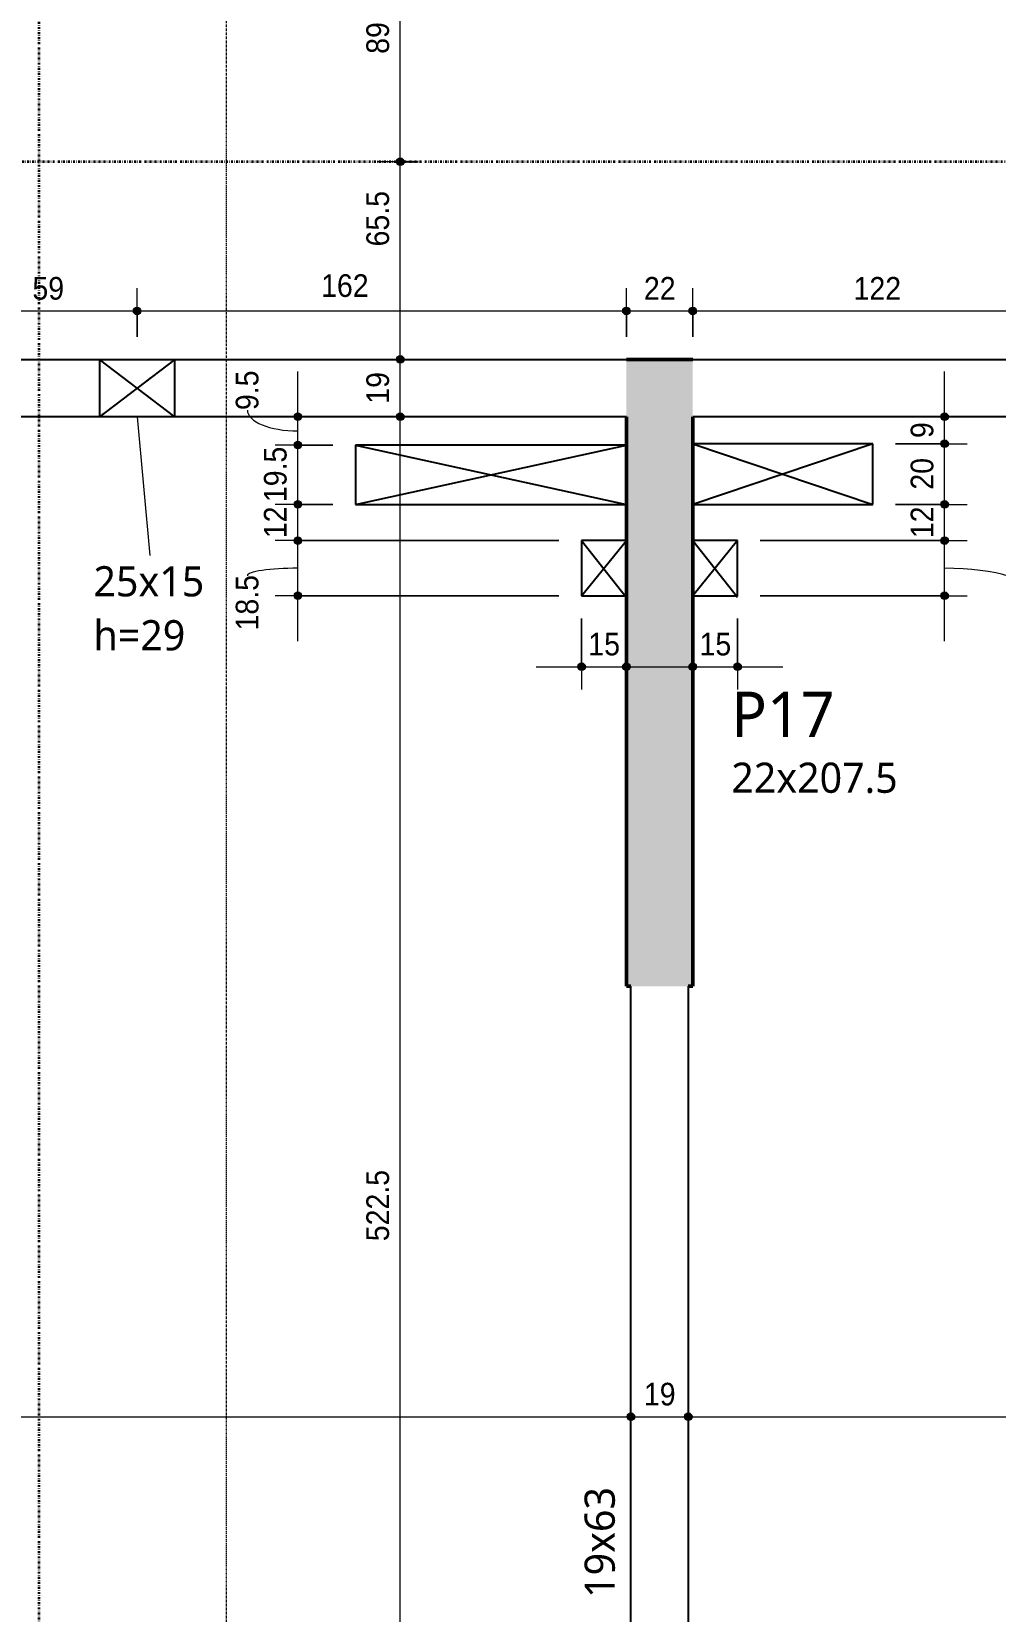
# Model space of a CAD drawing. Header units: centimetres. Extents: x -28 to 30806, y -3196 to 88064.
# Drawn here: x 2894 to 3213, y -596 to -73 of the extents above; entities that cross this region are included whole.
import ezdxf

# ---------------------------------------------------------------- set-up
doc = ezdxf.new("R2010")
doc.units = ezdxf.units.CM
for name, pattern in [('Centro de 6 mm', [1.32, 0.6, -0.24, 0.24, -0.24]), ('Dash dot', [1.5875, 0.635, -0.47625, 0, -0.47625]), ('Traço', [0.635, 0.3175, -0.3175])]:
    doc.linetypes.add(name, pattern=pattern)
for name, color, linetype, lineweight in [('A-ANNO-DIMS', 7, 'Continuous', 9), ('A-ANNO-DIMS-50', 7, 'Continuous', 9), ('A-DETL-THIN', 7, 'Continuous', 25), ('A-FLOR', 7, 'Continuous', 25), ('A-GENM', 7, 'Continuous', 25), ('A-GENM-HDLN', 7, 'Traço', 18), ('A-GENM-IDEN', 7, 'Continuous', 9), ('G-ANNO-SYMB', 7, 'Continuous', 9), ('S-BEAM', 7, 'Continuous', 25), ('S-BEAM-HDLN', 7, 'Traço', 25), ('S-BEAM-IDEN', 7, 'Continuous', 9), ('S-COLS', 7, 'Continuous', 25), ('S-COLS-IDEN', 7, 'Continuous', 9), ('S-GRID', 7, 'Continuous', 9)]:
    doc.layers.add(name, color=color, linetype=linetype, lineweight=lineweight)
doc.styles.add('Arial', font='arial.ttf', dxfattribs={"width": 0.9, "height": 7.5})
doc.styles.add('Gadugi_1', font='gadugi.ttf', dxfattribs={"height": 10})
doc.styles.add('Gadugi_2', font='gadugi.ttf', dxfattribs={"height": 15})
doc.dimstyles.new('PED_1_5mm_ESQ', dxfattribs={"dimscale": 30.48, "dimtxt": 7.651945, "dimasz": 0.328084, "dimexe": 0.246063, "dimexo": 0.246063, "dimgap": 0.049213, "dimtad": 1, "dimdec": 1, "dimrnd": 0.5, "dimdsep": 46, "dimtxsty": 'Arial', "dimblk1": 'DOTSMALL', "dimblk2": 'DOTSMALL', "dimsah": 1, "dimcen": 0.09, "dimdle": 0.492126, "dimazin": 0, "dimtfac": 1, "dimtdec": 4, "dimtix": 1, "dimtmove": 0, "dimatfit": 3, "dimfxl": 1, "dimtvp": 1, "dimtolj": 1, "dimtzin": 0, "dimarcsym": 2})
doc.dimstyles.new('PED_1_5mm_ESQ_1', dxfattribs={"dimscale": 30.48, "dimtxt": 7.651945, "dimasz": 0.328084, "dimexe": 0.246063, "dimexo": 0.246063, "dimgap": 0.049213, "dimtad": 1, "dimdec": 1, "dimrnd": 0.5, "dimdsep": 46, "dimtxsty": 'Arial', "dimblk1": 'DOTSMALL', "dimblk2": 'DOTSMALL', "dimsah": 1, "dimcen": 0.09, "dimdle": 0.492126, "dimazin": 0, "dimtfac": 1, "dimtdec": 4, "dimtix": 1, "dimtmove": 2, "dimatfit": 3, "dimfxl": 1, "dimtvp": 1, "dimtolj": 1, "dimtzin": 0, "dimarcsym": 2})
doc.dimstyles.new('PED_1_5mm_ESQ_2', dxfattribs={"dimscale": 30.48, "dimtxt": 7.651945, "dimasz": 0.328084, "dimexe": 0.246063, "dimexo": 0.246063, "dimgap": 0.049213, "dimtad": 1, "dimdec": 1, "dimrnd": 0.5, "dimdsep": 46, "dimtxsty": 'Arial', "dimblk1": 'DOTSMALL', "dimblk2": 'DOTSMALL', "dimsah": 1, "dimcen": 0.09, "dimdle": 0.492126, "dimazin": 0, "dimtfac": 1, "dimtdec": 4, "dimtix": 1, "dimtmove": 1, "dimatfit": 3, "dimfxl": 1, "dimtvp": 1, "dimtolj": 1, "dimtzin": 0, "dimarcsym": 2})

# ---------------------------------------------------------------- blocks, each defined once
blk = doc.blocks.new('PED_FURO_RETANGULAR_R04_2020 - 25x15x29-3618377-PL H 001 - FORMA DO BARRILETE')
at = {"layer": 'A-GENM-HDLN'}
for p, q in [((-12.5, -9.5), (-12.5, 9.5)), ((-12.49, 9.5), (12.49, -9.5)), ((-12.49, -9.5), (12.49, 9.5)), ((12.5, 9.5), (12.5, -9.5))]:
    blk.add_line(p, q, dxfattribs=at)
blk = doc.blocks.new('DIMBLOCK33-PL H 001 - FORMA DO BARRILETE')
at = {"layer": 'A-ANNO-DIMS-50'}
h = blk.add_hatch(color=256, dxfattribs=at)
edge = h.paths.add_edge_path(flags=0)
edge.add_arc((2584.48, -531.89), 1.25, 0, 360)
h = blk.add_hatch(color=256, dxfattribs=at)
edge = h.paths.add_edge_path(flags=0)
edge.add_arc((3091.97, -531.89), 1.25, 0, 360)
for p, q in [((2584.48, -463.38), (2584.48, -539.39)), ((2584.48, -531.89), (2584.48, -463.38)), ((3091.97, -537.62), (3091.97, -524.39)), ((2584.48, -531.89), (3091.97, -531.89)), ((3091.97, -531.89), (3091.97, -537.62))]:
    blk.add_line(p, q, dxfattribs=at)
for centre in [(2584.48, -531.89), (3091.97, -531.89)]:
    blk.add_circle(centre, 1.25, dxfattribs=at)
at = {"layer": 'A-ANNO-DIMS-50', "color": 0, "insert": (2826.57, -520.65), "char_height": 7.5, "width": 27.9708, "attachment_point": 1, "line_spacing_factor": 0.941778, "style": 'Arial'}
blk.add_mtext('507.5', dxfattribs=at)
blk = doc.blocks.new('_DotSmall')
at = {"color": 0, "linetype": 'ByBlock', "const_width": 0.5}
blk.add_lwpolyline([(-0.0625, 0, 1), (0.0625, 0, 1)], format="xyb", close=True, dxfattribs=at)
blk = doc.blocks.new('DIMBLOCK34-PL H 001 - FORMA DO BARRILETE')
at = {"layer": 'A-ANNO-DIMS-50'}
h = blk.add_hatch(color=256, dxfattribs=at)
edge = h.paths.add_edge_path(flags=0)
edge.add_arc((3091.97, -531.89), 1.25, 0, 360)
h = blk.add_hatch(color=256, dxfattribs=at)
edge = h.paths.add_edge_path(flags=0)
edge.add_arc((3110.97, -531.89), 1.25, 0, 360)
for p, q in [((3091.97, -537.62), (3091.97, -524.39)), ((3110.97, -537.62), (3110.97, -524.39)), ((3091.97, -531.89), (3110.97, -531.89)), ((3091.97, -531.89), (3091.97, -537.62)), ((3110.97, -531.89), (3110.97, -537.62))]:
    blk.add_line(p, q, dxfattribs=at)
for centre in [(3091.97, -531.89), (3110.97, -531.89)]:
    blk.add_circle(centre, 1.25, dxfattribs=at)
at = {"layer": 'A-ANNO-DIMS-50', "color": 0, "insert": (3096.29, -520.65), "char_height": 7.5, "width": 12.4315, "attachment_point": 1, "line_spacing_factor": 0.941778, "style": 'Arial'}
blk.add_mtext('19', dxfattribs=at)
blk = doc.blocks.new('DIMBLOCK35-PL H 001 - FORMA DO BARRILETE')
at = {"layer": 'A-ANNO-DIMS-50'}
h = blk.add_hatch(color=256, dxfattribs=at)
edge = h.paths.add_edge_path(flags=0)
edge.add_arc((3110.97, -531.89), 1.25, 0, 360)
h = blk.add_hatch(color=256, dxfattribs=at)
edge = h.paths.add_edge_path(flags=0)
edge.add_arc((3618.47, -531.89), 1.25, 0, 360)
for p, q in [((3110.97, -537.62), (3110.97, -524.39)), ((3618.47, -537.62), (3618.47, -524.39)), ((3110.97, -531.89), (3618.47, -531.89)), ((3110.97, -531.89), (3110.97, -537.62)), ((3618.47, -531.89), (3618.47, -537.62))]:
    blk.add_line(p, q, dxfattribs=at)
for centre in [(3110.97, -531.89), (3618.47, -531.89)]:
    blk.add_circle(centre, 1.25, dxfattribs=at)
at = {"layer": 'A-ANNO-DIMS-50', "color": 0, "insert": (3353.07, -520.65), "char_height": 7.5, "width": 27.9708, "attachment_point": 1, "line_spacing_factor": 0.941778, "style": 'Arial'}
blk.add_mtext('507.5', dxfattribs=at)
blk = doc.blocks.new('DIMBLOCK55-PL H 001 - FORMA DO BARRILETE')
at = {"layer": 'A-ANNO-DIMS-50'}
h = blk.add_hatch(color=256, dxfattribs=at)
edge = h.paths.add_edge_path(flags=0)
edge.add_arc((3015.63, -200.88), 1.25, 0, 360)
h = blk.add_hatch(color=256, dxfattribs=at)
edge = h.paths.add_edge_path(flags=0)
edge.add_arc((3015.63, -723.38), 1.25, 0, 360)
for p, q in [((3021.36, -200.88), (3008.13, -200.88)), ((3015.63, -723.38), (3015.63, -200.88)), ((3015.63, -200.88), (3021.36, -200.88)), ((3021.36, -723.38), (3008.13, -723.38)), ((3015.63, -723.38), (3021.36, -723.38))]:
    blk.add_line(p, q, dxfattribs=at)
for centre in [(3015.63, -200.88), (3015.63, -723.38)]:
    blk.add_circle(centre, 1.25, dxfattribs=at)
at = {"layer": 'A-ANNO-DIMS-50', "color": 0, "insert": (3004.39, -473.79), "char_height": 7.5, "width": 27.9708, "attachment_point": 1, "rotation": 90, "line_spacing_factor": 0.941778, "style": 'Arial'}
blk.add_mtext('522.5', dxfattribs=at)
blk = doc.blocks.new('DIMBLOCK56-PL H 001 - FORMA DO BARRILETE')
at = {"layer": 'A-ANNO-DIMS-50'}
h = blk.add_hatch(color=256, dxfattribs=at)
edge = h.paths.add_edge_path(flags=0)
edge.add_arc((3015.63, -181.88), 1.25, 0, 360)
h = blk.add_hatch(color=256, dxfattribs=at)
edge = h.paths.add_edge_path(flags=0)
edge.add_arc((3015.63, -200.88), 1.25, 0, 360)
for p, q in [((3021.36, -181.88), (3008.13, -181.88)), ((3015.63, -200.88), (3015.63, -181.88)), ((3015.63, -181.88), (3021.36, -181.88)), ((3021.36, -200.88), (3008.13, -200.88)), ((3015.63, -200.88), (3021.36, -200.88))]:
    blk.add_line(p, q, dxfattribs=at)
for centre in [(3015.63, -181.88), (3015.63, -200.88)]:
    blk.add_circle(centre, 1.25, dxfattribs=at)
at = {"layer": 'A-ANNO-DIMS-50', "color": 0, "insert": (3004.39, -196.56), "char_height": 7.5, "width": 12.4315, "attachment_point": 1, "rotation": 90, "line_spacing_factor": 0.941778, "style": 'Arial'}
blk.add_mtext('19', dxfattribs=at)
blk = doc.blocks.new('DIMBLOCK57-PL H 001 - FORMA DO BARRILETE')
at = {"layer": 'A-ANNO-DIMS-50'}
h = blk.add_hatch(color=256, dxfattribs=at)
edge = h.paths.add_edge_path(flags=0)
edge.add_arc((3015.63, -116.45), 1.25, 0, 360)
h = blk.add_hatch(color=256, dxfattribs=at)
edge = h.paths.add_edge_path(flags=0)
edge.add_arc((3015.63, -181.88), 1.25, 0, 360)
for p, q in [((3021.36, -116.45), (3008.13, -116.45)), ((3015.63, -181.88), (3015.63, -116.45)), ((3015.63, -116.45), (3021.36, -116.45)), ((3021.36, -181.88), (3008.13, -181.88)), ((3015.63, -181.88), (3021.36, -181.88))]:
    blk.add_line(p, q, dxfattribs=at)
for centre in [(3015.63, -116.45), (3015.63, -181.88)]:
    blk.add_circle(centre, 1.25, dxfattribs=at)
at = {"layer": 'A-ANNO-DIMS-50', "color": 0, "insert": (3004.39, -144.49), "char_height": 7.5, "width": 21.7551, "attachment_point": 1, "rotation": 90, "line_spacing_factor": 0.941778, "style": 'Arial'}
blk.add_mtext('65.5', dxfattribs=at)
blk = doc.blocks.new('DIMBLOCK58-PL H 001 - FORMA DO BARRILETE')
at = {"layer": 'A-ANNO-DIMS-50'}
h = blk.add_hatch(color=256, dxfattribs=at)
edge = h.paths.add_edge_path(flags=0)
edge.add_arc((3015.63, -26.88), 1.25, 0, 360)
h = blk.add_hatch(color=256, dxfattribs=at)
edge = h.paths.add_edge_path(flags=0)
edge.add_arc((3015.63, -116.45), 1.25, 0, 360)
for p, q in [((3021.36, -26.88), (3008.13, -26.88)), ((3015.63, -116.45), (3015.63, -26.88)), ((3015.63, -26.88), (3021.36, -26.88)), ((3021.36, -116.45), (3008.13, -116.45)), ((3015.63, -116.45), (3021.36, -116.45))]:
    blk.add_line(p, q, dxfattribs=at)
for centre in [(3015.63, -26.88), (3015.63, -116.45)]:
    blk.add_circle(centre, 1.25, dxfattribs=at)
at = {"layer": 'A-ANNO-DIMS-50', "color": 0, "insert": (3004.39, -80.73), "char_height": 7.5, "width": 21.7551, "attachment_point": 1, "rotation": 90, "line_spacing_factor": 0.941778, "style": 'Arial'}
blk.add_mtext('89.5', dxfattribs=at)
blk = doc.blocks.new('DIMBLOCK145-PL H 001 - FORMA DO BARRILETE')
at = {"layer": 'A-ANNO-DIMS-50'}
h = blk.add_hatch(color=256, dxfattribs=at)
edge = h.paths.add_edge_path(flags=0)
edge.add_arc((2869.54, -165.84), 1.25, 0, 360)
h = blk.add_hatch(color=256, dxfattribs=at)
edge = h.paths.add_edge_path(flags=0)
edge.add_arc((2928.49, -165.84), 1.25, 0, 360)
for p, q in [((2869.54, -174.38), (2869.54, -158.34)), ((2928.49, -174.38), (2928.49, -158.34)), ((2869.54, -165.84), (2928.49, -165.84)), ((2869.54, -165.84), (2869.54, -174.38)), ((2928.49, -165.84), (2928.49, -174.38))]:
    blk.add_line(p, q, dxfattribs=at)
for centre in [(2869.54, -165.84), (2928.49, -165.84)]:
    blk.add_circle(centre, 1.25, dxfattribs=at)
at = {"layer": 'A-ANNO-DIMS-50', "color": 0, "insert": (2893.83, -154.61), "char_height": 7.5, "width": 12.4315, "attachment_point": 1, "line_spacing_factor": 0.941778, "style": 'Arial'}
blk.add_mtext('59', dxfattribs=at)
blk = doc.blocks.new('DIMBLOCK146-PL H 001 - FORMA DO BARRILETE')
at = {"layer": 'A-ANNO-DIMS-50'}
h = blk.add_hatch(color=256, dxfattribs=at)
edge = h.paths.add_edge_path(flags=0)
edge.add_arc((2928.49, -165.84), 1.25, 0, 360)
h = blk.add_hatch(color=256, dxfattribs=at)
edge = h.paths.add_edge_path(flags=0)
edge.add_arc((3090.47, -165.84), 1.25, 0, 360)
for p, q in [((2928.49, -174.38), (2928.49, -158.34)), ((3090.47, -174.38), (3090.47, -158.34)), ((2928.49, -165.84), (3090.47, -165.84)), ((2928.49, -165.84), (2928.49, -174.38)), ((3090.47, -165.84), (3090.47, -174.38))]:
    blk.add_line(p, q, dxfattribs=at)
for centre in [(2928.49, -165.84), (3090.47, -165.84)]:
    blk.add_circle(centre, 1.25, dxfattribs=at)
at = {"layer": 'A-ANNO-DIMS-50', "color": 0, "insert": (2989.41, -153.7), "char_height": 7.5, "width": 18.6472, "attachment_point": 1, "line_spacing_factor": 0.941778, "style": 'Arial'}
blk.add_mtext('162', dxfattribs=at)
blk = doc.blocks.new('DIMBLOCK147-PL H 001 - FORMA DO BARRILETE')
at = {"layer": 'A-ANNO-DIMS-50'}
h = blk.add_hatch(color=256, dxfattribs=at)
edge = h.paths.add_edge_path(flags=0)
edge.add_arc((3090.47, -165.84), 1.25, 0, 360)
h = blk.add_hatch(color=256, dxfattribs=at)
edge = h.paths.add_edge_path(flags=0)
edge.add_arc((3112.47, -165.84), 1.25, 0, 360)
for p, q in [((3090.47, -174.38), (3090.47, -158.34)), ((3112.47, -174.38), (3112.47, -158.34)), ((3090.47, -165.84), (3112.47, -165.84)), ((3090.47, -165.84), (3090.47, -174.38)), ((3112.47, -165.84), (3112.47, -174.38))]:
    blk.add_line(p, q, dxfattribs=at)
for centre in [(3090.47, -165.84), (3112.47, -165.84)]:
    blk.add_circle(centre, 1.25, dxfattribs=at)
at = {"layer": 'A-ANNO-DIMS-50', "color": 0, "insert": (3096.29, -154.61), "char_height": 7.5, "width": 12.4315, "attachment_point": 1, "line_spacing_factor": 0.941778, "style": 'Arial'}
blk.add_mtext('22', dxfattribs=at)
blk = doc.blocks.new('DIMBLOCK148-PL H 001 - FORMA DO BARRILETE')
at = {"layer": 'A-ANNO-DIMS-50'}
h = blk.add_hatch(color=256, dxfattribs=at)
edge = h.paths.add_edge_path(flags=0)
edge.add_arc((3112.47, -165.84), 1.25, 0, 360)
h = blk.add_hatch(color=256, dxfattribs=at)
edge = h.paths.add_edge_path(flags=0)
edge.add_arc((3234.47, -165.84), 1.25, 0, 360)
for p, q in [((3112.47, -174.38), (3112.47, -158.34)), ((3234.47, -174.38), (3234.47, -158.34)), ((3112.47, -165.84), (3234.47, -165.84)), ((3112.47, -165.84), (3112.47, -174.38)), ((3234.47, -165.84), (3234.47, -174.38))]:
    blk.add_line(p, q, dxfattribs=at)
for centre in [(3112.47, -165.84), (3234.47, -165.84)]:
    blk.add_circle(centre, 1.25, dxfattribs=at)
at = {"layer": 'A-ANNO-DIMS-50', "color": 0, "insert": (3165.7, -154.61), "char_height": 7.5, "width": 18.6472, "attachment_point": 1, "line_spacing_factor": 0.941778, "style": 'Arial'}
blk.add_mtext('122', dxfattribs=at)
blk = doc.blocks.new('DIMBLOCK152-PL H 001 - FORMA DO BARRILETE')
at = {"layer": 'A-ANNO-DIMS-50'}
h = blk.add_hatch(color=256, dxfattribs=at)
edge = h.paths.add_edge_path(flags=0)
edge.add_arc((2981.71, -241.88), 1.25, 0, 360)
h = blk.add_hatch(color=256, dxfattribs=at)
edge = h.paths.add_edge_path(flags=0)
edge.add_arc((2981.71, -260.13), 1.25, 0, 360)
for p, q in [((3068.16, -241.88), (2974.21, -241.88)), ((2981.71, -275.13), (2981.71, -241.88)), ((2981.71, -241.88), (3068.16, -241.88)), ((3068.16, -260.13), (2974.21, -260.13)), ((2981.71, -260.13), (3068.16, -260.13))]:
    blk.add_line(p, q, dxfattribs=at)
for centre in [(2981.71, -241.88), (2981.71, -260.13)]:
    blk.add_circle(centre, 1.25, dxfattribs=at)
blk.add_ellipse((2981.71, -253.48), major_axis=(16.71, 0), ratio=0.147843, start_param=1.570796, end_param=3.141593, dxfattribs=at)
at = {"layer": 'A-ANNO-DIMS-50', "color": 0, "insert": (2961.15, -271.61), "char_height": 7.5, "width": 21.7551, "attachment_point": 1, "rotation": 90, "line_spacing_factor": 0.941778, "style": 'Arial'}
blk.add_mtext('18.5', dxfattribs=at)
blk = doc.blocks.new('DIMBLOCK153-PL H 001 - FORMA DO BARRILETE')
at = {"layer": 'A-ANNO-DIMS-50'}
h = blk.add_hatch(color=256, dxfattribs=at)
edge = h.paths.add_edge_path(flags=0)
edge.add_arc((2981.71, -229.88), 1.25, 0, 360)
h = blk.add_hatch(color=256, dxfattribs=at)
edge = h.paths.add_edge_path(flags=0)
edge.add_arc((2981.71, -241.88), 1.25, 0, 360)
for p, q in [((2993.29, -229.88), (2974.21, -229.88)), ((2981.71, -241.88), (2981.71, -229.88)), ((2981.71, -229.88), (2993.29, -229.88)), ((3068.16, -241.88), (2974.21, -241.88)), ((2981.71, -241.88), (3068.16, -241.88))]:
    blk.add_line(p, q, dxfattribs=at)
for centre in [(2981.71, -229.88), (2981.71, -241.88)]:
    blk.add_circle(centre, 1.25, dxfattribs=at)
at = {"layer": 'A-ANNO-DIMS-50', "color": 0, "insert": (2970.48, -241.06), "char_height": 7.5, "width": 12.4315, "attachment_point": 1, "rotation": 90, "line_spacing_factor": 0.941778, "style": 'Arial'}
blk.add_mtext('12', dxfattribs=at)
blk = doc.blocks.new('DIMBLOCK154-PL H 001 - FORMA DO BARRILETE')
at = {"layer": 'A-ANNO-DIMS-50'}
h = blk.add_hatch(color=256, dxfattribs=at)
edge = h.paths.add_edge_path(flags=0)
edge.add_arc((2981.71, -210.26), 1.25, 0, 360)
h = blk.add_hatch(color=256, dxfattribs=at)
edge = h.paths.add_edge_path(flags=0)
edge.add_arc((2981.71, -229.88), 1.25, 0, 360)
for p, q in [((2993.29, -210.26), (2974.21, -210.26)), ((2981.71, -229.88), (2981.71, -210.26)), ((2981.71, -210.26), (2993.29, -210.26)), ((2993.29, -229.88), (2974.21, -229.88)), ((2981.71, -229.88), (2993.29, -229.88))]:
    blk.add_line(p, q, dxfattribs=at)
for centre in [(2981.71, -210.26), (2981.71, -229.88)]:
    blk.add_circle(centre, 1.25, dxfattribs=at)
at = {"layer": 'A-ANNO-DIMS-50', "color": 0, "insert": (2970.48, -229.13), "char_height": 7.5, "width": 21.7551, "attachment_point": 1, "rotation": 90, "line_spacing_factor": 0.941778, "style": 'Arial'}
blk.add_mtext('19.5', dxfattribs=at)
blk = doc.blocks.new('DIMBLOCK155-PL H 001 - FORMA DO BARRILETE')
at = {"layer": 'A-ANNO-DIMS-50'}
h = blk.add_hatch(color=256, dxfattribs=at)
edge = h.paths.add_edge_path(flags=0)
edge.add_arc((2981.71, -200.88), 1.25, 0, 360)
h = blk.add_hatch(color=256, dxfattribs=at)
edge = h.paths.add_edge_path(flags=0)
edge.add_arc((2981.71, -210.26), 1.25, 0, 360)
for p, q in [((2981.71, -210.26), (2981.71, -185.88)), ((2987.45, -200.88), (2974.21, -200.88)), ((2981.71, -200.88), (2987.45, -200.88)), ((2993.29, -210.26), (2974.21, -210.26)), ((2981.71, -210.26), (2993.29, -210.26))]:
    blk.add_line(p, q, dxfattribs=at)
for centre in [(2981.71, -200.88), (2981.71, -210.26)]:
    blk.add_circle(centre, 1.25, dxfattribs=at)
blk.add_ellipse((2981.71, -198.67), major_axis=(16.71, 0), ratio=0.413044, start_param=3.141593, end_param=4.712389, dxfattribs=at)
at = {"layer": 'A-ANNO-DIMS-50', "color": 0, "insert": (2961.15, -198.67), "char_height": 7.5, "width": 15.5393, "attachment_point": 1, "rotation": 90, "line_spacing_factor": 0.941778, "style": 'Arial'}
blk.add_mtext('9.5', dxfattribs=at)
blk = doc.blocks.new('DIMBLOCK156-PL H 001 - FORMA DO BARRILETE')
at = {"layer": 'A-ANNO-DIMS-50'}
h = blk.add_hatch(color=256, dxfattribs=at)
edge = h.paths.add_edge_path(flags=0)
edge.add_arc((3075.66, -283.61), 1.25, 0, 360)
h = blk.add_hatch(color=256, dxfattribs=at)
edge = h.paths.add_edge_path(flags=0)
edge.add_arc((3090.47, -283.61), 1.25, 0, 360)
for p, q in [((3075.66, -267.63), (3075.66, -291.11)), ((3075.66, -283.61), (3075.66, -267.63)), ((3090.47, -289.34), (3090.47, -276.11)), ((3060.66, -283.61), (3105.47, -283.61)), ((3090.47, -283.61), (3090.47, -289.34))]:
    blk.add_line(p, q, dxfattribs=at)
for centre in [(3075.66, -283.61), (3090.47, -283.61)]:
    blk.add_circle(centre, 1.25, dxfattribs=at)
at = {"layer": 'A-ANNO-DIMS-50', "color": 0, "insert": (3077.88, -272.37), "char_height": 7.5, "width": 12.4315, "attachment_point": 1, "line_spacing_factor": 0.941778, "style": 'Arial'}
blk.add_mtext('15', dxfattribs=at)
blk = doc.blocks.new('DIMBLOCK157-PL H 001 - FORMA DO BARRILETE')
at = {"layer": 'A-ANNO-DIMS-50'}
h = blk.add_hatch(color=256, dxfattribs=at)
edge = h.paths.add_edge_path(flags=0)
edge.add_arc((3112.47, -283.61), 1.25, 0, 360)
h = blk.add_hatch(color=256, dxfattribs=at)
edge = h.paths.add_edge_path(flags=0)
edge.add_arc((3127.28, -283.61), 1.25, 0, 360)
for p, q in [((3127.28, -267.63), (3127.28, -291.11)), ((3127.28, -283.61), (3127.28, -267.63)), ((3112.47, -289.34), (3112.47, -276.11)), ((3097.47, -283.61), (3142.28, -283.61)), ((3112.47, -283.61), (3112.47, -289.34))]:
    blk.add_line(p, q, dxfattribs=at)
for centre in [(3112.47, -283.61), (3127.28, -283.61)]:
    blk.add_circle(centre, 1.25, dxfattribs=at)
at = {"layer": 'A-ANNO-DIMS-50', "color": 0, "insert": (3114.7, -272.37), "char_height": 7.5, "width": 12.4315, "attachment_point": 1, "line_spacing_factor": 0.941778, "style": 'Arial'}
blk.add_mtext('15', dxfattribs=at)
blk = doc.blocks.new('DIMBLOCK158-PL H 001 - FORMA DO BARRILETE')
at = {"layer": 'A-ANNO-DIMS-50'}
h = blk.add_hatch(color=256, dxfattribs=at)
edge = h.paths.add_edge_path(flags=0)
edge.add_arc((3195.85, -241.88), 1.25, 0, 360)
h = blk.add_hatch(color=256, dxfattribs=at)
edge = h.paths.add_edge_path(flags=0)
edge.add_arc((3195.85, -260.13), 1.25, 0, 360)
for p, q in [((3134.78, -241.88), (3203.35, -241.88)), ((3195.85, -241.88), (3134.78, -241.88)), ((3195.85, -275.13), (3195.85, -241.88)), ((3134.78, -260.13), (3203.35, -260.13)), ((3195.85, -260.13), (3134.78, -260.13))]:
    blk.add_line(p, q, dxfattribs=at)
for centre in [(3195.85, -241.88), (3195.85, -260.13)]:
    blk.add_circle(centre, 1.25, dxfattribs=at)
blk.add_ellipse((3195.85, -260.24), major_axis=(30.25, 0), ratio=0.30523, start_param=0, end_param=1.570796, dxfattribs=at)
at = {"layer": 'A-ANNO-DIMS-50', "color": 0, "insert": (3222.26, -278.37), "char_height": 7.5, "width": 21.7551, "attachment_point": 1, "rotation": 90, "line_spacing_factor": 0.941778, "style": 'Arial'}
blk.add_mtext('18.5', dxfattribs=at)
blk = doc.blocks.new('DIMBLOCK159-PL H 001 - FORMA DO BARRILETE')
at = {"layer": 'A-ANNO-DIMS-50'}
h = blk.add_hatch(color=256, dxfattribs=at)
edge = h.paths.add_edge_path(flags=0)
edge.add_arc((3195.85, -229.88), 1.25, 0, 360)
h = blk.add_hatch(color=256, dxfattribs=at)
edge = h.paths.add_edge_path(flags=0)
edge.add_arc((3195.85, -241.88), 1.25, 0, 360)
for p, q in [((3179.61, -229.88), (3203.35, -229.88)), ((3195.85, -229.88), (3179.61, -229.88)), ((3195.85, -241.88), (3195.85, -229.88)), ((3134.78, -241.88), (3203.35, -241.88)), ((3195.85, -241.88), (3134.78, -241.88))]:
    blk.add_line(p, q, dxfattribs=at)
for centre in [(3195.85, -229.88), (3195.85, -241.88)]:
    blk.add_circle(centre, 1.25, dxfattribs=at)
at = {"layer": 'A-ANNO-DIMS-50', "color": 0, "insert": (3184.61, -241.06), "char_height": 7.5, "width": 12.4315, "attachment_point": 1, "rotation": 90, "line_spacing_factor": 0.941778, "style": 'Arial'}
blk.add_mtext('12', dxfattribs=at)
blk = doc.blocks.new('DIMBLOCK160-PL H 001 - FORMA DO BARRILETE')
at = {"layer": 'A-ANNO-DIMS-50'}
h = blk.add_hatch(color=256, dxfattribs=at)
edge = h.paths.add_edge_path(flags=0)
edge.add_arc((3195.85, -209.79), 1.25, 0, 360)
h = blk.add_hatch(color=256, dxfattribs=at)
edge = h.paths.add_edge_path(flags=0)
edge.add_arc((3195.85, -229.88), 1.25, 0, 360)
for p, q in [((3179.61, -209.79), (3203.35, -209.79)), ((3195.85, -209.79), (3179.61, -209.79)), ((3195.85, -229.88), (3195.85, -209.79)), ((3179.61, -229.88), (3203.35, -229.88)), ((3195.85, -229.88), (3179.61, -229.88))]:
    blk.add_line(p, q, dxfattribs=at)
for centre in [(3195.85, -209.79), (3195.85, -229.88)]:
    blk.add_circle(centre, 1.25, dxfattribs=at)
at = {"layer": 'A-ANNO-DIMS-50', "color": 0, "insert": (3184.61, -225.01), "char_height": 7.5, "width": 12.4315, "attachment_point": 1, "rotation": 90, "line_spacing_factor": 0.941778, "style": 'Arial'}
blk.add_mtext('20', dxfattribs=at)
blk = doc.blocks.new('DIMBLOCK161-PL H 001 - FORMA DO BARRILETE')
at = {"layer": 'A-ANNO-DIMS-50'}
h = blk.add_hatch(color=256, dxfattribs=at)
edge = h.paths.add_edge_path(flags=0)
edge.add_arc((3195.85, -200.88), 1.25, 0, 360)
h = blk.add_hatch(color=256, dxfattribs=at)
edge = h.paths.add_edge_path(flags=0)
edge.add_arc((3195.85, -209.79), 1.25, 0, 360)
for p, q in [((3195.85, -209.79), (3195.85, -185.88)), ((3201.58, -200.88), (3188.35, -200.88)), ((3195.85, -200.88), (3201.58, -200.88)), ((3179.61, -209.79), (3203.35, -209.79)), ((3195.85, -209.79), (3179.61, -209.79))]:
    blk.add_line(p, q, dxfattribs=at)
for centre in [(3195.85, -200.88), (3195.85, -209.79)]:
    blk.add_circle(centre, 1.25, dxfattribs=at)
at = {"layer": 'A-ANNO-DIMS-50', "color": 0, "insert": (3184.61, -207.93), "char_height": 7.5, "width": 6.2157, "attachment_point": 1, "rotation": 90, "line_spacing_factor": 0.941778, "style": 'Arial'}
blk.add_mtext('9', dxfattribs=at)

msp = doc.modelspace()

# ---------------------------------------------------------------- hatches: boundary and pattern name
at = {"layer": 'S-COLS', "true_color": 0x808080}
msp.add_hatch(color=8, dxfattribs=at).paths.add_polyline_path([(3112.47, -389.38), (3112.47, -181.88), (3090.47, -181.88), (3090.47, -389.38), (3110.97, -389.38)], flags=0)

# ---------------------------------------------------------------- linework, layer by layer
at = {"layer": 'A-DETL-THIN'}
for p, q in [((2940.99, -181.88), (2915.99, -200.88)), ((2940.99, -200.88), (2915.99, -181.88)), ((3000.79, -210.26), (3090.47, -229.88)), ((3000.79, -229.88), (3090.47, -210.26)), ((3112.47, -209.79), (3172.11, -229.88)), ((3172.11, -209.79), (3112.47, -229.88)), ((3075.66, -241.88), (3090.47, -260.65)), ((3075.66, -260.13), (3090.47, -241.88)), ((3112.47, -241.88), (3127.28, -260.64)), ((3127.28, -241.88), (3112.47, -260.12))]:
    msp.add_line(p, q, dxfattribs=at)
at = {"layer": 'A-FLOR'}
for p, q in [((3090.47, -210.26), (3000.79, -210.26)), ((3000.79, -210.26), (3000.79, -229.88)), ((3172.11, -209.79), (3112.47, -209.79)), ((3172.11, -229.88), (3172.11, -209.79)), ((3000.79, -229.88), (3090.47, -229.88)), ((3112.47, -229.88), (3172.11, -229.88)), ((3090.47, -241.88), (3075.66, -241.88)), ((3075.66, -241.88), (3075.66, -260.13)), ((3127.28, -241.88), (3112.47, -241.88)), ((3127.28, -260.13), (3127.28, -241.88)), ((3075.66, -260.13), (3090.47, -260.13)), ((3112.47, -260.13), (3127.28, -260.13))]:
    msp.add_line(p, q, dxfattribs=at)
at = {"layer": 'A-GENM-IDEN'}
msp.add_line((2928.49, -200.88), (2932.74, -246.78), dxfattribs=at)
at = {"layer": 'G-ANNO-SYMB', "linetype": 'Centro de 6 mm'}
msp.add_line((2958.13, -1102.77), (2958.13, 831.62), dxfattribs=at)
at = {"layer": 'S-BEAM'}
for p, q in [((2584.48, -181.88), (3090.47, -181.88)), ((3112.47, -181.88), (3618.47, -181.88)), ((3090.47, -200.88), (2584.48, -200.88)), ((3618.47, -200.88), (3112.47, -200.88)), ((3091.97, -694.48), (3091.97, -389.38)), ((3110.97, -389.38), (3110.97, -694.48))]:
    msp.add_line(p, q, dxfattribs=at)
at = {"layer": 'S-BEAM-HDLN', "linetype": 'Continuous'}
for p, q in [((2915.99, -181.88), (2915.99, -200.88)), ((2940.99, -200.88), (2940.99, -181.88))]:
    msp.add_line(p, q, dxfattribs=at)
at = {"layer": 'S-COLS', "lineweight": 50}
for p, q in [((3090.47, -181.88), (3112.47, -181.88)), ((3090.47, -389.38), (3090.47, -200.88)), ((3112.47, -200.88), (3112.47, -389.38)), ((3091.97, -389.38), (3090.47, -389.38)), ((3112.47, -389.38), (3110.97, -389.38))]:
    msp.add_line(p, q, dxfattribs=at)
at = {"layer": 'S-GRID', "color": 40, "linetype": 'Dash dot', "lineweight": 35, "true_color": 0xffc000}
msp.add_line((2895.97, 989.57), (2895.97, -1018.23), dxfattribs=at)
at = {"layer": 'S-GRID', "color": 152, "linetype": 'Dash dot', "lineweight": 35, "true_color": 0x0070c0}
msp.add_line((4257.92, -116.45), (783.85, -116.45), dxfattribs=at)

# ---------------------------------------------------------------- block references
at = {"layer": 'A-GENM', "linetype": 'Traço', "lineweight": 18, "rotation": 180}
msp.add_blockref('PED_FURO_RETANGULAR_R04_2020 - 25x15x29-3618377-PL H 001 - FORMA DO BARRILETE', (2928.49, -191.38), dxfattribs=at)

# ---------------------------------------------------------------- texts
at = {"layer": 'A-GENM-IDEN', "char_height": 10, "attachment_point": 1, "style": 'Gadugi_1'}
for s, insert, width in [('25x15', (2914.04, -250.34), 44.8945), ('h=29', (2914.04, -268.2), 39.6835)]:
    msp.add_mtext(s, dxfattribs=dict(at, insert=insert, width=width))
at = {"layer": 'S-BEAM-IDEN', "insert": (3076.64, -591.85), "char_height": 10, "width": 44.8945, "attachment_point": 1, "rotation": 90, "style": 'Gadugi_1'}
msp.add_mtext('19x63', dxfattribs=at)
at = {"layer": 'S-COLS-IDEN', "attachment_point": 1}
for s, insert, char_height, width, style in [('P17', (3125.22, -291.87), 15, 42.4894, 'Gadugi_2'), ('22x207.5', (3125.22, -315.36), 10, 66.9409, 'Gadugi_1')]:
    msp.add_mtext(s, dxfattribs=dict(at, insert=insert, char_height=char_height, width=width, style=style))

# ---------------------------------------------------------------- dimensions: what is measured, and where the dimension line sits
at = {"layer": 'A-ANNO-DIMS'}
for base, p1, p2, override, picture, middle in [((3015.63, -26.88), (3013.86, -116.45), (3013.86, -26.88), {"dimpost": '<>', "dimfxl": 89.568642}, 'DIMBLOCK58-PL H 001 - FORMA DO BARRILETE', (3010.3, -71.67)), ((3015.63, -181.88), (3013.86, -200.88), (3013.86, -181.88), {"dimpost": '<>', "dimfxl": 19}, 'DIMBLOCK56-PL H 001 - FORMA DO BARRILETE', (3010.3, -191.38)), ((3195.85, -200.88), (3172.11, -209.79), (3194.08, -200.88), {"dimpost": '<>', "dimfxl": 23.715737}, 'DIMBLOCK161-PL H 001 - FORMA DO BARRILETE', (3190.52, -205.34)), ((3015.63, -200.88), (3013.86, -723.38), (3013.86, -200.88), {"dimpost": '<>', "dimfxl": 522.500108}, 'DIMBLOCK55-PL H 001 - FORMA DO BARRILETE', (3010.3, -462.13)), ((2981.71, -210.26), (3000.79, -229.88), (3000.79, -210.26), {"dimpost": '<>', "dimfxl": 19.624435}, 'DIMBLOCK154-PL H 001 - FORMA DO BARRILETE', (2976.38, -220.07)), ((3195.85, -209.79), (3172.11, -229.88), (3172.11, -209.79), {"dimpost": '<>', "dimfxl": 20.085142}, 'DIMBLOCK160-PL H 001 - FORMA DO BARRILETE', (3190.52, -219.83)), ((2981.71, -229.88), (3075.66, -241.88), (3000.79, -229.88), {"dimpost": '<>', "dimfxl": 75.823374}, 'DIMBLOCK153-PL H 001 - FORMA DO BARRILETE', (2976.45, -235.88)), ((3195.85, -229.88), (3127.28, -241.88), (3172.11, -229.88), {"dimpost": '<>', "dimfxl": 46.404586}, 'DIMBLOCK159-PL H 001 - FORMA DO BARRILETE', (3190.59, -235.88))]:
    dim = msp.add_linear_dim(base=base, p1=p1, p2=p2, angle=90, dimstyle='PED_1_5mm_ESQ', override=override, dxfattribs=at)
    dim.commit()
    dim.dimension.update_dxf_attribs({"geometry": picture, "text_midpoint": middle})
for base, p1, p2, dimstyle, override, picture, middle in [((3015.63, -116.45), (3013.86, -181.88), (3013.86, -116.45), 'PED_1_5mm_ESQ_1', {"dimpost": '<>', "dimfxl": 65.431363}, 'DIMBLOCK57-PL H 001 - FORMA DO BARRILETE', (3009.39, -133.62)), ((2981.71, -200.88), (3000.79, -210.26), (2979.95, -200.88), 'PED_1_5mm_ESQ_2', {"dimpost": '<>', "dimfxl": 22.853154}, 'DIMBLOCK155-PL H 001 - FORMA DO BARRILETE', (2966.15, -190.9)), ((2981.7138127, -241.88093141), (3075.65517314, -260.13093141), (3075.65517314, -241.88093141), 'PED_1_5mm_ESQ_2', {"dimpost": '<>', "dimfxl": 18.25}, 'DIMBLOCK152-PL H 001 - FORMA DO BARRILETE', (2966.15424599, -260.72792211)), ((3195.85151544, -241.88093141), (3127.28052836, -260.13093141), (3127.28052836, -241.88093141), 'PED_1_5mm_ESQ_2', {"dimpost": '<>', "dimfxl": 18.25}, 'DIMBLOCK158-PL H 001 - FORMA DO BARRILETE', (3227.25536188, -267.49219972))]:
    dim = msp.add_linear_dim(base=base, p1=p1, p2=p2, angle=90, dimstyle=dimstyle, override=override, dxfattribs=at)
    dim.commit()
    dim.dimension.update_dxf_attribs({"geometry": picture, "text_midpoint": middle, "dimtype": 160, "text_rotation": 90})
for base, p1, p2, override, picture, middle in [((2928.4859, -165.8449), (2869.5383, -181.8807), (2928.4859, -181.8807), {"dimpost": '<>', "dimfxl": 58.94759}, 'DIMBLOCK145-PL H 001 - FORMA DO BARRILETE', (2899.0121, -160.5156)), ((3112.47, -165.84), (3090.47, -181.88), (3112.47, -181.88), {"dimpost": '<>', "dimfxl": 22}, 'DIMBLOCK147-PL H 001 - FORMA DO BARRILETE', (3101.47, -160.58)), ((3234.47, -165.84), (3112.47, -181.88), (3234.47, -181.88), {"dimpost": '<>', "dimfxl": 121.9998}, 'DIMBLOCK148-PL H 001 - FORMA DO BARRILETE', (3173.47, -160.58)), ((3090.47, -283.61), (3075.66, -260.13), (3090.47, -281.84), {"dimpost": '<>', "dimfxl": 26.283661}, 'DIMBLOCK156-PL H 001 - FORMA DO BARRILETE', (3083.06, -278.28)), ((3127.28, -283.61), (3112.47, -281.84), (3127.28, -260.13), {"dimpost": '<>', "dimfxl": 26.276948}, 'DIMBLOCK157-PL H 001 - FORMA DO BARRILETE', (3119.88, -278.28)), ((3091.97, -531.89), (2584.48, -455.88), (3091.97, -530.12), {"dimpost": '<>', "dimfxl": 512.897516}, 'DIMBLOCK33-PL H 001 - FORMA DO BARRILETE', (2838.23, -526.56)), ((3110.97, -531.89), (3091.97, -530.12), (3110.97, -530.12), {"dimpost": '<>', "dimfxl": 19}, 'DIMBLOCK34-PL H 001 - FORMA DO BARRILETE', (3101.47, -526.56)), ((3618.47, -531.89), (3110.97, -530.12), (3618.47, -530.12), {"dimpost": '<>', "dimfxl": 507.497703}, 'DIMBLOCK35-PL H 001 - FORMA DO BARRILETE', (3364.72, -526.56))]:
    dim = msp.add_linear_dim(base=base, p1=p1, p2=p2, dimstyle='PED_1_5mm_ESQ', override=override, dxfattribs=at)
    dim.commit()
    dim.dimension.update_dxf_attribs({"geometry": picture, "text_midpoint": middle})
dim = msp.add_linear_dim(base=(3090.47, -165.84), p1=(2928.49, -181.88), p2=(3090.47, -181.88), dimstyle='PED_1_5mm_ESQ_1', override={"dimpost": '<>', "dimfxl": 161.987887}, dxfattribs=at)
dim.commit()
dim.dimension.update_dxf_attribs({"geometry": 'DIMBLOCK146-PL H 001 - FORMA DO BARRILETE', "text_midpoint": (2998.73, -158.7), "dimtype": 160})

doc.saveas('drawing.dxf')
